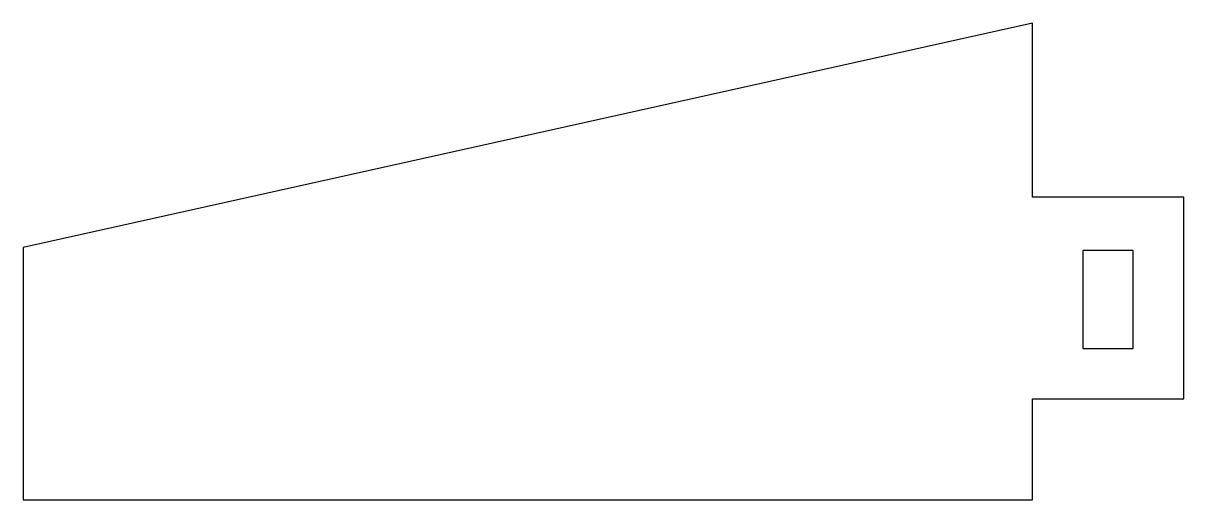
# Model space of a CAD drawing. Header units: millimetres. Extents: x 0 to 115, y 0 to 47.
import ezdxf

# ---------------------------------------------------------------- set-up
doc = ezdxf.new("R2010")
doc.units = ezdxf.units.MM

msp = doc.modelspace()

# ---------------------------------------------------------------- linework, layer by layer
at = {"color": 7, "linetype": 'Continuous', "lineweight": 25}
for p, q in [((100, 47.23), (0, 25)), ((100, 30), (100, 47.23)), ((115, 30), (100, 30)), ((115, 10), (115, 30)), ((0, 25), (0, 0)), ((105, 24.69), (105, 15)), ((110, 24.69), (105, 24.69)), ((110, 15), (110, 24.69)), ((105, 15), (110, 15)), ((100, 0), (100, 10)), ((100, 10), (115, 10)), ((0, 0), (100, 0))]:
    msp.add_line(p, q, dxfattribs=at)

doc.saveas('drawing.dxf')
